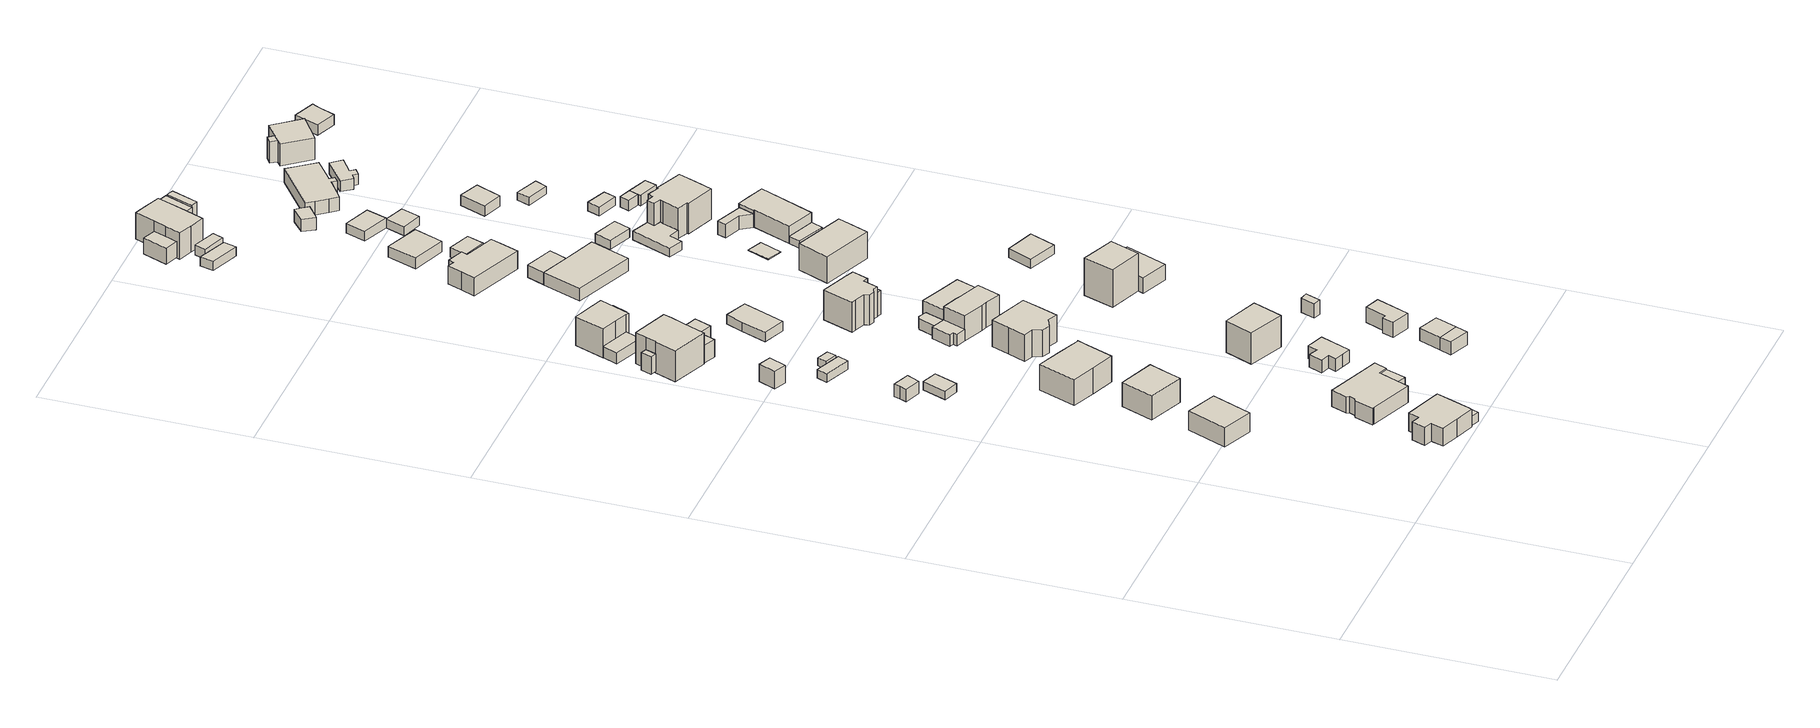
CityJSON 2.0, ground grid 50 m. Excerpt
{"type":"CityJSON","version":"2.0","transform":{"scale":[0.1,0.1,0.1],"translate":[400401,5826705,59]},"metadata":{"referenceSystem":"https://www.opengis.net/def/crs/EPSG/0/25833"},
"CityObjects":{
"building1":{"type":"Building","attributes":{"Gemeindeschluessel":"11000011","BezugspunktDach":"2200","function":"31001_1010","measuredHeight":5.74,"storeysAboveGround":1},"address":[{"country":"Germany","locality":"Berlin","thoroughfareNumber":"110","thoroughfareName":"Straße 6"}],"geometry":[{"type":"Solid","lod":"1","boundaries":[[[[0,1,2,3]],[[4,5,6,7]],[[4,7,3,2]],[[5,4,2,1]],[[6,5,1,0]],[[7,6,0,3]]]]}]},
"building2":{"type":"Building","attributes":{"Gemeindeschluessel":"11000011","BezugspunktDach":"2200","function":"31001_1010","measuredHeight":6.1,"storeysAboveGround":1},"address":[{"country":"Germany","locality":"Berlin","thoroughfareNumber":"115","thoroughfareName":"Straße 6"}],"geometry":[{"type":"Solid","lod":"1","boundaries":[[[[8,9,10,11,12,13,14,15,16,17,18,19]],[[20,21,22,23,24,25,26,27,28,29,30,31]],[[20,31,19,18]],[[21,20,18,17]],[[22,21,17,16]],[[23,22,16,15]],[[24,23,15,14]],[[25,24,14,13]],[[26,25,13,12]],[[27,26,12,11]],[[28,27,11,10]],[[29,28,10,9]],[[30,29,9,8]],[[31,30,8,19]]]]}]},
"building3":{"type":"Building","attributes":{"Gemeindeschluessel":"11000011","BezugspunktDach":"2200","function":"51009_1610","measuredHeight":2.88,"storeysAboveGround":0},"address":[{"country":"Germany","locality":"Berlin"}],"geometry":[{"type":"Solid","lod":"1","boundaries":[[[[32,33,34,35,36]],[[25,37,38,39,26]],[[25,26,36,35]],[[37,25,35,34]],[[38,37,34,33]],[[39,38,33,32]],[[26,39,32,36]]]]}]},
"building4":{"type":"Building","attributes":{"Gemeindeschluessel":"11000011","BezugspunktDach":"2200","function":"31001_1010","measuredHeight":8.58,"storeysAboveGround":2},"address":[{"country":"Germany","locality":"Berlin","thoroughfareNumber":"108","thoroughfareName":"Straße 6"}],"geometry":[{"type":"Solid","lod":"1","boundaries":[[[[40,41,42,43,44]],[[45,46,47,48,49]],[[45,49,44,43]],[[46,45,43,42]],[[47,46,42,41]],[[48,47,41,40]],[[49,48,40,44]]]]}]},
"building5":{"type":"Building","attributes":{"Gemeindeschluessel":"11000011","BezugspunktDach":"2200","function":"31001_2463","measuredHeight":5.12,"storeysAboveGround":1},"address":[{"country":"Germany","locality":"Berlin","thoroughfareNumber":"107 (1)","thoroughfareName":"Straße 5"}],"geometry":[{"type":"Solid","lod":"1","boundaries":[[[[50,51,52,53,54,55]],[[56,57,58,59,60,61]],[[56,61,55,54]],[[57,56,54,53]],[[58,57,53,52]],[[59,58,52,51]],[[60,59,51,50]],[[61,60,50,55]]]]}]},
"building6":{"type":"Building","attributes":{"Gemeindeschluessel":"11000011","BezugspunktDach":"2200","function":"31001_1010","measuredHeight":5.88,"storeysAboveGround":1},"address":[{"country":"Germany","locality":"Berlin","thoroughfareNumber":"113","thoroughfareName":"Straße 6"}],"geometry":[{"type":"Solid","lod":"1","boundaries":[[[[62,63,64,65,66,67,68,69,70,71,72,73,74,75]],[[76,77,78,79,80,81,82,83,84,85,86,87,88,89]],[[76,89,75,74]],[[77,76,74,73]],[[78,77,73,72]],[[79,78,72,71]],[[80,79,71,70]],[[81,80,70,69]],[[82,81,69,68]],[[83,82,68,67]],[[84,83,67,66]],[[85,84,66,65]],[[86,85,65,64]],[[87,86,64,63]],[[88,87,63,62]],[[89,88,62,75]]]]}]},
"building7":{"type":"Building","attributes":{"Gemeindeschluessel":"11000011","BezugspunktDach":"2200","function":"31001_1313","measuredHeight":2.22,"storeysAboveGround":1},"address":[{"country":"Germany","locality":"Berlin","thoroughfareNumber":"104 (1)","thoroughfareName":"Straße 6"}],"geometry":[{"type":"Solid","lod":"1","boundaries":[[[[90,91,92,93]],[[94,95,96,97]],[[94,97,93,92]],[[95,94,92,91]],[[96,95,91,90]],[[97,96,90,93]]]]}]},
"building8":{"type":"Building","attributes":{"Gemeindeschluessel":"11000011","BezugspunktDach":"2200","function":"31001_2143","measuredHeight":4.83,"storeysAboveGround":1},"address":[{"country":"Germany","locality":"Berlin","thoroughfareNumber":"103 (1)","thoroughfareName":"Straße 5"}],"geometry":[{"type":"Solid","lod":"1","boundaries":[[[[98,99,100,101]],[[102,103,104,105]],[[102,105,101,100]],[[103,102,100,99]],[[104,103,99,98]],[[105,104,98,101]]]]}]},
"building9":{"type":"Building","attributes":{"Gemeindeschluessel":"11000011","BezugspunktDach":"2200","function":"51009_1610","measuredHeight":4.53,"storeysAboveGround":0},"address":[{"country":"Germany","locality":"Berlin"}],"geometry":[{"type":"Solid","lod":"1","boundaries":[[[[106,107,108,109]],[[85,84,110,86]],[[85,86,109,108]],[[84,85,108,107]],[[110,84,107,106]],[[86,110,106,109]]]]}]},
"building10":{"type":"Building","attributes":{"Gemeindeschluessel":"11000011","BezugspunktDach":"2200","function":"31001_1010","measuredHeight":8,"storeysAboveGround":1},"address":[{"country":"Germany","locality":"Berlin","thoroughfareNumber":"106","thoroughfareName":"Straße 6"}],"geometry":[{"type":"Solid","lod":"1","boundaries":[[[[111,112,113,114,115,116,117]],[[118,119,120,121,122,123,124]],[[118,124,117,116]],[[119,118,116,115]],[[120,119,115,114]],[[121,120,114,113]],[[122,121,113,112]],[[123,122,112,111]],[[124,123,111,117]]]]}]},
"building11":{"type":"Building","attributes":{"Gemeindeschluessel":"11000011","BezugspunktDach":"2200","function":"51009_1611","measuredHeight":2.3,"storeysAboveGround":0},"address":[{"country":"Germany","locality":"Berlin"}],"geometry":[{"type":"Solid","lod":"1","boundaries":[[[[125,126,127,128]],[[129,130,131,132]],[[129,132,128,127]],[[130,129,127,126]],[[131,130,126,125]],[[132,131,125,128]]]]}]},
"building12":{"type":"Building","attributes":{"Gemeindeschluessel":"11000011","function":"31001_1010"},"address":[{"country":"Germany","locality":"Berlin","thoroughfareNumber":"101","thoroughfareName":"Straße 5"}],"children":["building12-1","building12-2"]},
"building12-1":{"type":"BuildingPart","attributes":{"BezugspunktDach":"2200","measuredHeight":8.63,"storeysAboveGround":2},"parents":["building12"],"geometry":[{"type":"MultiSurface","lod":"1","boundaries":[[[133,134,135,136,137,138,139,140,141,142]],[[143,144,145,146,147,148,149,150,151,152]],[[143,152,142,141]],[[153,154,141,140]],[[144,143,155,156]],[[157,153,156,158,145,144,140,139]],[[146,145,139,138]],[[147,146,138,137]],[[148,147,137,136]],[[149,148,136,135]],[[150,149,135,134]],[[151,150,134,133]],[[152,151,133,142]],[[156,155,154,153]],[[158,156,153,157]]]}]},
"building12-2":{"type":"BuildingPart","attributes":{"BezugspunktDach":"2200","measuredHeight":4.45,"storeysAboveGround":2},"parents":["building12"],"geometry":[{"type":"MultiSurface","lod":"1","boundaries":[[[154,157,159,160]],[[161,158,155,162]],[[161,162,160,159]],[[158,161,159,157]],[[162,155,154,160]],[[163,155,156,153,154]],[[158,157,153,156]]]}]},
"building13":{"type":"Building","attributes":{"Gemeindeschluessel":"11000011","BezugspunktDach":"2200","function":"31001_2143","measuredHeight":2.05,"storeysAboveGround":1},"address":[{"country":"Germany","locality":"Berlin","thoroughfareNumber":"103 (2)","thoroughfareName":"Straße 5"}],"geometry":[{"type":"Solid","lod":"1","boundaries":[[[[164,165,166,167]],[[168,169,170,171]],[[168,171,167,166]],[[169,168,166,165]],[[170,169,165,164]],[[171,170,164,167]]]]}]},
"building14":{"type":"Building","attributes":{"Gemeindeschluessel":"11000011","BezugspunktDach":"2200","function":"31001_2463","measuredHeight":3.22,"storeysAboveGround":1},"address":[{"country":"Germany","locality":"Berlin","thoroughfareNumber":"99 (1)","thoroughfareName":"Straße 5"}],"geometry":[{"type":"Solid","lod":"1","boundaries":[[[[172,173,174,175]],[[176,177,178,179]],[[176,179,175,174]],[[177,176,174,173]],[[178,177,173,172]],[[179,178,172,175]]]]}]},
"building15":{"type":"Building","attributes":{"Gemeindeschluessel":"11000011","function":"51009_1611"},"address":[{"country":"Germany","locality":"Berlin"}],"children":["building15-1","building15-2"]},
"building15-1":{"type":"BuildingPart","attributes":{"BezugspunktDach":"2200","measuredHeight":3,"storeysAboveGround":0},"parents":["building15"],"geometry":[{"type":"Solid","lod":"1","boundaries":[[[[180,181,182,183]],[[120,184,185,121]],[[120,121,183,182]],[[184,186,187,120,182,181]],[[185,184,181,180]],[[121,185,180,183]],[[120,187,186,184]]]]}]},
"building15-2":{"type":"BuildingPart","attributes":{"BezugspunktDach":"2200","measuredHeight":2.31,"storeysAboveGround":0},"parents":["building15"],"geometry":[{"type":"Solid","lod":"1","boundaries":[[[[187,186,188,189]],[[190,184,120,191]],[[190,191,189,188]],[[184,190,188,186]],[[191,120,187,189]],[[120,184,186,187]]]]}]},
"building16":{"type":"Building","attributes":{"Gemeindeschluessel":"11000011","BezugspunktDach":"2200","function":"31001_2143","measuredHeight":4.5,"storeysAboveGround":1},"address":[{"country":"Germany","locality":"Berlin","thoroughfareNumber":"101 (1)","thoroughfareName":"Straße 5"}],"geometry":[{"type":"Solid","lod":"1","boundaries":[[[[192,193,194,195,196]],[[197,198,199,200,201]],[[197,201,196,195]],[[198,197,195,194]],[[199,198,194,193]],[[200,199,193,192]],[[201,200,192,196]]]]}]},
"building17":{"type":"Building","attributes":{"Gemeindeschluessel":"11000011","BezugspunktDach":"2200","function":"31001_1010","measuredHeight":4.56,"storeysAboveGround":1},"address":[{"country":"Germany","locality":"Berlin","thoroughfareNumber":"111","thoroughfareName":"Straße 6"}],"geometry":[{"type":"Solid","lod":"1","boundaries":[[[[202,203,204,205,206,207,208,209,210,211]],[[212,213,214,215,216,217,218,219,220,221]],[[212,221,211,210]],[[213,212,210,209]],[[214,213,209,208]],[[215,214,208,207]],[[216,215,207,206]],[[217,216,206,205]],[[218,217,205,204]],[[219,218,204,203]],[[220,219,203,202]],[[221,220,202,211]]]]}]},
"building18":{"type":"Building","attributes":{"Gemeindeschluessel":"11000011","BezugspunktDach":"2200","function":"51009_1610","measuredHeight":4.2,"storeysAboveGround":0},"address":[{"country":"Germany","locality":"Berlin"}],"geometry":[{"type":"Solid","lod":"1","boundaries":[[[[222,223,194,193]],[[224,225,226,227]],[[224,227,193,194]],[[225,224,194,223]],[[226,225,223,222]],[[227,226,222,193]]]]}]},
"building19":{"type":"Building","attributes":{"Gemeindeschluessel":"11000011","function":"31001_1010"},"address":[{"country":"Germany","locality":"Berlin","thoroughfareNumber":"99","thoroughfareName":"Straße 5"}],"children":["building19-1","building19-2"]},
"building19-1":{"type":"BuildingPart","attributes":{"BezugspunktDach":"2200","measuredHeight":9.76,"storeysAboveGround":2},"parents":["building19"],"geometry":[{"type":"MultiSurface","lod":"1","boundaries":[[[228,229,230,231,232,233,234,235]],[[236,237,238,239,240,241,242,243]],[[236,243,235,234]],[[237,236,234,233]],[[238,237,233,232]],[[239,244,245,232,231]],[[240,239,231,230]],[[241,240,230,229]],[[242,241,229,228]],[[243,242,228,235]],[[238,246,245,244,239]]]}]},
"building19-2":{"type":"BuildingPart","attributes":{"BezugspunktDach":"2200","measuredHeight":4.14,"storeysAboveGround":2},"parents":["building19"],"geometry":[{"type":"Solid","lod":"1","boundaries":[[[[247,248,245,244]],[[238,249,250,239]],[[239,244,239,238]],[[249,238,245,248]],[[250,249,248,247]],[[239,250,247,244]],[[238,239,244,245]]]]}]},
"building20":{"type":"Building","attributes":{"Gemeindeschluessel":"11000011","BezugspunktDach":"2200","function":"31001_1010","measuredHeight":8.82,"storeysAboveGround":1},"address":[{"country":"Germany","locality":"Berlin","thoroughfareNumber":"109A","thoroughfareName":"Straße 6"}],"geometry":[{"type":"Solid","lod":"1","boundaries":[[[[251,252,253,254]],[[255,256,257,258]],[[255,258,254,253]],[[256,255,253,252]],[[257,256,252,251]],[[258,257,251,254]]]]}]},
"building21":{"type":"Building","attributes":{"Gemeindeschluessel":"11000011","BezugspunktDach":"2200","function":"31001_1010","measuredHeight":8.11,"storeysAboveGround":1},"address":[{"country":"Germany","locality":"Berlin","thoroughfareNumber":"104","thoroughfareName":"Straße 6"}],"geometry":[{"type":"Solid","lod":"1","boundaries":[[[[259,260,261,262,263,264,265,266,267,268]],[[269,270,271,272,273,274,275,276,277,278]],[[269,278,268,267]],[[270,269,267,266]],[[271,270,266,265]],[[272,271,265,264]],[[273,272,264,263]],[[274,273,263,262]],[[275,274,262,261]],[[276,275,261,260]],[[277,276,260,259]],[[278,277,259,268]]]]}]},
"building22":{"type":"Building","attributes":{"Gemeindeschluessel":"11000011","BezugspunktDach":"2200","function":"51009_1610","measuredHeight":2.97,"storeysAboveGround":0},"address":[{"country":"Germany","locality":"Berlin"}],"geometry":[{"type":"Solid","lod":"1","boundaries":[[[[279,280,281,282,283,284,285]],[[286,287,288,289,290,291,292]],[[286,292,285,284]],[[287,286,284,283]],[[288,287,283,282]],[[289,288,282,281]],[[290,289,281,280]],[[291,290,280,279]],[[292,291,279,285]]]]}]},
"building23":{"type":"Building","attributes":{"Gemeindeschluessel":"11000011","BezugspunktDach":"2200","function":"31001_2143","measuredHeight":3.23,"storeysAboveGround":1},"address":[{"country":"Germany","locality":"Berlin","thoroughfareNumber":"113 (1)","thoroughfareName":"Straße 6"}],"geometry":[{"type":"Solid","lod":"1","boundaries":[[[[293,294,295,296]],[[297,298,299,300]],[[297,300,296,295]],[[298,297,295,294]],[[299,298,294,293]],[[300,299,293,296]]]]}]},
"building24":{"type":"Building","attributes":{"Gemeindeschluessel":"11000011","BezugspunktDach":"2200","function":"51009_1610","measuredHeight":3.21,"storeysAboveGround":0},"address":[{"country":"Germany","locality":"Berlin"}],"geometry":[{"type":"Solid","lod":"1","boundaries":[[[[294,301,302,295]],[[303,304,298,297]],[[303,297,295,302]],[[304,303,302,301]],[[298,304,301,294]],[[297,298,294,295]]]]}]},
"building25":{"type":"Building","attributes":{"Gemeindeschluessel":"11000011","BezugspunktDach":"2200","function":"31001_2463","measuredHeight":2.36,"storeysAboveGround":1},"address":[{"country":"Germany","locality":"Berlin","thoroughfareNumber":"101 (2)","thoroughfareName":"Straße 5"}],"geometry":[{"type":"Solid","lod":"1","boundaries":[[[[305,306,307,308,309]],[[310,311,312,313,314]],[[310,314,309,308]],[[311,310,308,307]],[[312,311,307,306]],[[313,312,306,305]],[[314,313,305,309]]]]}]},
"building26":{"type":"Building","attributes":{"Gemeindeschluessel":"11000011","BezugspunktDach":"2200","function":"31001_1010","measuredHeight":7.9,"storeysAboveGround":1},"address":[{"country":"Germany","locality":"Berlin","thoroughfareNumber":"102A","thoroughfareName":"Straße 6"}],"geometry":[{"type":"Solid","lod":"1","boundaries":[[[[315,316,317,318,319,320,321,322]],[[288,323,324,325,326,327,328,289]],[[288,289,322,321]],[[323,288,321,320]],[[324,323,320,319]],[[325,324,319,318]],[[326,325,318,317]],[[327,326,317,316]],[[328,327,316,315]],[[289,328,315,322]]]]}]},
"building27":{"type":"Building","attributes":{"Gemeindeschluessel":"11000011","BezugspunktDach":"2200","function":"31001_1312","measuredHeight":3.83,"storeysAboveGround":1},"address":[{"country":"Germany","locality":"Berlin","thoroughfareNumber":"111 (1)","thoroughfareName":"Straße 6"}],"geometry":[{"type":"Solid","lod":"1","boundaries":[[[[329,330,331,332,333,334]],[[335,336,337,338,339,340]],[[335,340,334,333]],[[336,335,333,332]],[[337,336,332,331]],[[338,337,331,330]],[[339,338,330,329]],[[340,339,329,334]]]]}]},
"building28":{"type":"Building","attributes":{"Gemeindeschluessel":"11000011","function":"31001_1010"},"address":[{"country":"Germany","locality":"Berlin","thoroughfareNumber":"102","thoroughfareName":"Straße 6"}],"children":["building28-1","building28-2"]},
"building28-1":{"type":"BuildingPart","attributes":{"BezugspunktDach":"2200","measuredHeight":7.95,"storeysAboveGround":1},"parents":["building28"],"geometry":[{"type":"MultiSurface","lod":"1","boundaries":[[[341,342,343,344,345]],[[346,347,348,349,350]],[[346,351,352,353,350,345,344]],[[347,346,344,343]],[[348,347,343,342]],[[349,348,342,341]],[[350,349,341,345]],[[350,353,352,351]]]}]},
"building28-2":{"type":"BuildingPart","attributes":{"BezugspunktDach":"2200","measuredHeight":2.77,"storeysAboveGround":1},"parents":["building28"],"geometry":[{"type":"Solid","lod":"1","boundaries":[[[[353,352,354,355,356]],[[357,358,351,350,359]],[[357,359,356,355]],[[358,357,355,354]],[[351,358,354,352]],[[359,350,353,356]],[[351,352,353,350]]]]}]},
"building29":{"type":"Building","attributes":{"Gemeindeschluessel":"11000011","BezugspunktDach":"2200","function":"31001_1010","measuredHeight":8.98,"storeysAboveGround":1},"address":[{"country":"Germany","locality":"Berlin","thoroughfareNumber":"100","thoroughfareName":"Straße 6"}],"geometry":[{"type":"Solid","lod":"1","boundaries":[[[[360,361,362,363,364,365,366,367,368,369,370,371,372,373]],[[374,375,376,377,378,379,380,381,382,383,384,385,386,387]],[[374,387,373,372]],[[375,374,372,371]],[[376,375,371,370]],[[377,376,370,369]],[[378,377,369,368]],[[379,378,368,367]],[[380,379,367,366]],[[381,380,366,365]],[[382,381,365,364]],[[383,382,364,363]],[[384,383,363,362]],[[385,384,362,361]],[[386,385,361,360]],[[387,386,360,373]]]]}]},
"building30":{"type":"Building","attributes":{"Gemeindeschluessel":"11000011","BezugspunktDach":"2200","function":"51009_1610","measuredHeight":6.09,"storeysAboveGround":0},"address":[{"country":"Germany","locality":"Berlin"}],"geometry":[{"type":"Solid","lod":"1","boundaries":[[[[388,389,390,391]],[[392,393,394,395]],[[392,395,391,390]],[[393,392,390,389]],[[394,393,389,388]],[[395,394,388,391]]]]}]},
"building31":{"type":"Building","attributes":{"Gemeindeschluessel":"11000011","BezugspunktDach":"2200","function":"51009_1610","measuredHeight":3.7,"storeysAboveGround":0},"address":[{"country":"Germany","locality":"Berlin"}],"geometry":[{"type":"Solid","lod":"1","boundaries":[[[[396,397,398,399]],[[400,401,402,403]],[[400,403,399,398]],[[401,400,398,397]],[[402,401,397,396]],[[403,402,396,399]]]]}]},
"building32":{"type":"Building","attributes":{"Gemeindeschluessel":"11000011","BezugspunktDach":"2200","function":"31001_1010","measuredHeight":5.63,"storeysAboveGround":1},"address":[{"country":"Germany","locality":"Berlin","thoroughfareNumber":"95","thoroughfareName":"Straße 5"}],"geometry":[{"type":"Solid","lod":"1","boundaries":[[[[404,405,406,407,408,409,410,411,412,413]],[[414,415,416,417,418,419,420,421,422,423]],[[414,423,413,412]],[[415,414,412,411]],[[416,415,411,410]],[[417,416,410,409]],[[418,417,409,408]],[[419,418,408,407]],[[420,419,407,406]],[[421,420,406,405]],[[422,421,405,404]],[[423,422,404,413]]]]}]},
"building33":{"type":"Building","attributes":{"Gemeindeschluessel":"11000011","BezugspunktDach":"2200","function":"31001_1010","measuredHeight":3.3,"storeysAboveGround":1},"address":[{"country":"Germany","locality":"Berlin","thoroughfareNumber":"97","thoroughfareName":"Straße 5"}],"geometry":[{"type":"Solid","lod":"1","boundaries":[[[[424,425,426,427,428]],[[429,430,431,432,433]],[[429,433,428,427]],[[430,429,427,426]],[[431,430,426,425]],[[432,431,425,424]],[[433,432,424,428]]]]}]},
"building34":{"type":"Building","attributes":{"Gemeindeschluessel":"11000011","BezugspunktDach":"2200","function":"31001_2463","measuredHeight":3.16,"storeysAboveGround":1},"address":[{"country":"Germany","locality":"Berlin","thoroughfareNumber":"97 (1)","thoroughfareName":"Straße 5"}],"geometry":[{"type":"Solid","lod":"1","boundaries":[[[[426,434,435,427]],[[436,437,438,439]],[[436,439,427,435]],[[437,436,435,434]],[[438,437,434,426]],[[439,438,426,427]]]]}]},
"building35":{"type":"Building","attributes":{"Gemeindeschluessel":"11000011","function":"31001_1010"},"address":[{"country":"Germany","locality":"Berlin","thoroughfareNumber":"105","thoroughfareName":"Straße 6"}],"children":["building35-1","building35-2"]},
"building35-1":{"type":"BuildingPart","attributes":{"BezugspunktDach":"2200","measuredHeight":10.17,"storeysAboveGround":1},"parents":["building35"],"geometry":[{"type":"MultiSurface","lod":"1","boundaries":[[[440,441,442,443,444]],[[445,446,447,448,449]],[[445,449,444,443]],[[446,445,443,442]],[[447,446,442,441]],[[448,450,451,441,440]],[[449,448,440,444]],[[447,451,450,448]]]}]},
"building35-2":{"type":"BuildingPart","attributes":{"BezugspunktDach":"2200","measuredHeight":4.02,"storeysAboveGround":1},"parents":["building35"],"geometry":[{"type":"Solid","lod":"1","boundaries":[[[[452,453,454,451,450,455]],[[456,457,458,459,460,461]],[[456,461,455,450]],[[457,456,450,448,447,451]],[[458,457,451,454]],[[459,458,454,453]],[[460,459,453,452]],[[461,460,452,455]],[[451,447,448,450]]]]}]},
"building36":{"type":"Building","attributes":{"Gemeindeschluessel":"11000011","BezugspunktDach":"2200","function":"31001_2143","measuredHeight":2.26,"storeysAboveGround":1},"address":[{"country":"Germany","locality":"Berlin","thoroughfareNumber":"85 (3)","thoroughfareName":"Birkholzer Weg"}],"geometry":[{"type":"Solid","lod":"1","boundaries":[[[[462,463,464,465]],[[466,467,468,469]],[[466,469,465,464]],[[467,466,464,463]],[[468,467,463,462]],[[469,468,462,465]]]]}]},
"building37":{"type":"Building","attributes":{"Gemeindeschluessel":"11000011","BezugspunktDach":"2200","function":"51009_1610","measuredHeight":4.93,"storeysAboveGround":0},"address":[{"country":"Germany","locality":"Berlin"}],"geometry":[{"type":"Solid","lod":"1","boundaries":[[[[470,471,472,473]],[[474,475,476,477]],[[474,477,473,472]],[[475,474,472,471]],[[476,475,471,470]],[[477,476,470,473]]]]}]},
"building38":{"type":"Building","attributes":{"Gemeindeschluessel":"11000011","BezugspunktDach":"2200","function":"31001_2463","measuredHeight":2.58,"storeysAboveGround":1},"address":[{"country":"Germany","locality":"Berlin","thoroughfareNumber":"91 (2)","thoroughfareName":"Birkholzer Weg"}],"geometry":[{"type":"Solid","lod":"1","boundaries":[[[[478,479,480,481]],[[482,483,484,485]],[[482,485,481,480]],[[483,482,480,479]],[[484,483,479,478]],[[485,484,478,481]]]]}]},
"building39":{"type":"Building","attributes":{"Gemeindeschluessel":"11000011","BezugspunktDach":"2200","function":"31001_1010","measuredHeight":2.79,"storeysAboveGround":1},"address":[{"country":"Germany","locality":"Berlin","thoroughfareNumber":"93","thoroughfareName":"Straße 5"}],"geometry":[{"type":"Solid","lod":"1","boundaries":[[[[486,487,488,489]],[[490,491,492,493]],[[490,493,489,488]],[[491,490,488,487]],[[492,491,487,486]],[[493,492,486,489]]]]}]},
"building40":{"type":"Building","attributes":{"Gemeindeschluessel":"11000011","BezugspunktDach":"2200","function":"31001_2463","measuredHeight":2.48,"storeysAboveGround":1},"address":[{"country":"Germany","locality":"Berlin","thoroughfareNumber":"95 (1)","thoroughfareName":"Straße 5"}],"geometry":[{"type":"Solid","lod":"1","boundaries":[[[[494,495,496,497]],[[498,499,500,501]],[[498,501,497,496]],[[499,498,496,495]],[[500,499,495,494]],[[501,500,494,497]]]]}]},
"building41":{"type":"Building","attributes":{"Gemeindeschluessel":"11000011","BezugspunktDach":"2200","function":"31001_1010","measuredHeight":7.75,"storeysAboveGround":1},"address":[{"country":"Germany","locality":"Berlin","thoroughfareNumber":"98","thoroughfareName":"Straße 6"}],"geometry":[{"type":"Solid","lod":"1","boundaries":[[[[502,503,504,505,506]],[[507,508,509,510,511]],[[507,511,506,505]],[[508,507,505,504]],[[509,508,504,503]],[[510,509,503,502]],[[511,510,502,506]]]]}]},
"building42":{"type":"Building","attributes":{"Gemeindeschluessel":"11000011","function":"31001_1010"},"address":[{"country":"Germany","locality":"Berlin","thoroughfareNumber":"91","thoroughfareName":"Birkholzer Weg"}],"children":["building42-1","building42-2"]},
"building42-1":{"type":"BuildingPart","attributes":{"BezugspunktDach":"2200","measuredHeight":7.46,"storeysAboveGround":1},"parents":["building42"],"geometry":[{"type":"MultiSurface","lod":"1","boundaries":[[[512,513,514,515,516,517,518,519,520]],[[521,522,523,524,525,526,527,528,529]],[[521,529,520,519]],[[522,521,519,518]],[[523,522,518,517]],[[524,523,517,516]],[[525,524,516,515]],[[530,531,532,533,515,514]],[[527,526,514,513]],[[528,527,513,512]],[[529,528,512,520]],[[526,525,533,532,531,530]]]}]},
"building42-2":{"type":"BuildingPart","attributes":{"BezugspunktDach":"2200","measuredHeight":6.12,"storeysAboveGround":1},"parents":["building42"],"geometry":[{"type":"Solid","lod":"1","boundaries":[[[[534,535,536,537,532,531]],[[525,538,539,540,541,526]],[[538,525,532,537]],[[539,538,537,536]],[[540,539,536,535]],[[541,540,535,534]],[[526,541,534,531]],[[525,526,531,532]]]]}]},
"building43":{"type":"Building","attributes":{"Gemeindeschluessel":"11000011","BezugspunktDach":"2200","function":"31001_2143","measuredHeight":0.2,"storeysAboveGround":1},"address":[{"country":"Germany","locality":"Berlin","thoroughfareNumber":"96 (1)","thoroughfareName":"Straße 6"}],"geometry":[{"type":"Solid","lod":"1","boundaries":[[[[542,543,544,545]],[[546,547,548,549]],[[546,549,545,544]],[[547,546,544,543]],[[548,547,543,542]],[[549,548,542,545]]]]}]},
"building44":{"type":"Building","attributes":{"Gemeindeschluessel":"11000011","BezugspunktDach":"2200","function":"31001_2463","measuredHeight":2.33,"storeysAboveGround":1},"address":[{"country":"Germany","locality":"Berlin","thoroughfareNumber":"103 (1)","thoroughfareName":"Straße 6"}],"geometry":[{"type":"Solid","lod":"1","boundaries":[[[[550,551,552,553]],[[554,555,556,557]],[[554,557,553,552]],[[555,554,552,551]],[[556,555,551,550]],[[557,556,550,553]]]]}]},
"building45":{"type":"Building","attributes":{"Gemeindeschluessel":"11000011","BezugspunktDach":"2200","function":"31001_2143","measuredHeight":2.21,"storeysAboveGround":1},"address":[{"country":"Germany","locality":"Berlin","thoroughfareNumber":"94 (1)","thoroughfareName":"Straße 6"}],"geometry":[{"type":"Solid","lod":"1","boundaries":[[[[558,559,560,561,562,563,564,565]],[[566,567,568,569,570,571,572,573]],[[566,573,565,564]],[[567,566,564,563]],[[568,567,563,562]],[[569,568,562,561]],[[570,569,561,560]],[[571,570,560,559]],[[572,571,559,558]],[[573,572,558,565]]]]}]},
"building46":{"type":"Building","attributes":{"Gemeindeschluessel":"11000011","BezugspunktDach":"2200","function":"31001_2463","measuredHeight":2.4,"storeysAboveGround":1},"address":[{"country":"Germany","locality":"Berlin","thoroughfareNumber":"94 (2)","thoroughfareName":"Straße 6"}],"geometry":[{"type":"Solid","lod":"1","boundaries":[[[[574,575,576,577]],[[578,579,580,581]],[[578,581,577,576]],[[579,578,576,575]],[[580,579,575,574]],[[581,580,574,577]]]]}]},
"building47":{"type":"Building","attributes":{"Gemeindeschluessel":"11000011","BezugspunktDach":"2200","function":"51009_1610","measuredHeight":6.67,"storeysAboveGround":0},"address":[{"country":"Germany","locality":"Berlin"}],"geometry":[{"type":"Solid","lod":"1","boundaries":[[[[582,583,584,585]],[[539,586,587,540]],[[539,540,585,584]],[[586,539,584,583]],[[587,586,583,582]],[[540,587,582,585]]]]}]},
"building48":{"type":"Building","attributes":{"Gemeindeschluessel":"11000011","BezugspunktDach":"2200","function":"31001_2463","measuredHeight":2.54,"storeysAboveGround":1},"address":[{"country":"Germany","locality":"Berlin","thoroughfareNumber":"92 (2)","thoroughfareName":"Birkholzer Weg"}],"geometry":[{"type":"Solid","lod":"1","boundaries":[[[[588,589,590,591]],[[592,593,594,595]],[[592,595,591,590]],[[593,592,590,589]],[[594,593,589,588]],[[595,594,588,591]]]]}]},
"building49":{"type":"Building","attributes":{"Gemeindeschluessel":"11000011","BezugspunktDach":"2200","function":"31001_2143","measuredHeight":3.75,"storeysAboveGround":1},"address":[{"country":"Germany","locality":"Berlin","thoroughfareNumber":"92 (3)","thoroughfareName":"Birkholzer Weg"}],"geometry":[{"type":"Solid","lod":"1","boundaries":[[[[596,597,598,599,600]],[[601,602,603,604,605]],[[601,605,600,599]],[[602,601,599,598]],[[603,602,598,597]],[[604,603,597,596]],[[605,604,596,600]]]]}]},
"building50":{"type":"Building","attributes":{"Gemeindeschluessel":"11000011","BezugspunktDach":"2200","function":"51009_1610","measuredHeight":1.87,"storeysAboveGround":0},"address":[{"country":"Germany","locality":"Berlin"}],"geometry":[{"type":"Solid","lod":"1","boundaries":[[[[606,607,608,609]],[[610,611,612,613]],[[610,613,609,608]],[[611,610,608,607]],[[612,611,607,606]],[[613,612,606,609]]]]}]},
"building51":{"type":"Building","attributes":{"Gemeindeschluessel":"11000011","BezugspunktDach":"2200","function":"31001_2463","measuredHeight":2.33,"storeysAboveGround":1},"address":[{"country":"Germany","locality":"Berlin","thoroughfareNumber":"93 (1)","thoroughfareName":"Straße 5"}],"geometry":[{"type":"Solid","lod":"1","boundaries":[[[[614,615,616,617]],[[594,618,619,620]],[[594,620,617,616]],[[618,594,616,615]],[[619,618,615,614]],[[620,619,614,617]]]]}]},
"building52":{"type":"Building","attributes":{"Gemeindeschluessel":"11000011","function":"31001_1010"},"address":[{"country":"Germany","locality":"Berlin","thoroughfareNumber":"96","thoroughfareName":"Straße 6"}],"children":["building52-1","building52-2"]},
"building52-1":{"type":"BuildingPart","attributes":{"BezugspunktDach":"2200","measuredHeight":5.34,"storeysAboveGround":1},"parents":["building52"],"geometry":[{"type":"Solid","lod":"1","boundaries":[[[[621,622,623,624,625,626,627,628]],[[629,630,631,632,633,634,611,610]],[[629,610,628,627]],[[630,629,627,626]],[[631,630,626,625],[631,635,636,630]],[[632,631,625,624]],[[633,632,624,623]],[[634,633,623,622]],[[611,634,622,621]],[[610,611,621,628]],[[635,631,630,636]]]]}]},
"building52-2":{"type":"BuildingPart","attributes":{"BezugspunktDach":"2200","measuredHeight":3.51,"storeysAboveGround":1},"parents":["building52"],"geometry":[{"type":"Solid","lod":"1","boundaries":[[[[637,636,635,638,639]],[[640,631,630,641,642]],[[640,642,639,638]],[[631,640,638,635]],[[641,630,636,637]],[[642,641,637,639]],[[630,631,635,636]]]]}]},
"building53":{"type":"Building","attributes":{"Gemeindeschluessel":"11000011","BezugspunktDach":"2200","function":"31001_1010","measuredHeight":9.29,"storeysAboveGround":2},"address":[{"country":"Germany","locality":"Berlin","thoroughfareNumber":"94","thoroughfareName":"Straße 6"}],"geometry":[{"type":"Solid","lod":"1","boundaries":[[[[643,644,645,646,647,648,649,650,651,652,653,654,655,656]],[[657,658,659,660,661,662,663,664,665,666,667,668,669,670]],[[657,670,656,655]],[[658,657,655,654]],[[659,658,654,653]],[[660,659,653,652]],[[661,660,652,651]],[[662,661,651,650]],[[663,662,650,649]],[[664,663,649,648]],[[665,664,648,647]],[[666,665,647,646]],[[667,666,646,645]],[[668,667,645,644]],[[669,668,644,643]],[[670,669,643,656]]]]}]},
"building54":{"type":"Building","attributes":{"Gemeindeschluessel":"11000011","BezugspunktDach":"2200","function":"31001_2143","measuredHeight":2.74,"storeysAboveGround":1},"address":[{"country":"Germany","locality":"Berlin","thoroughfareNumber":"93 (2)","thoroughfareName":"Straße 5"}],"geometry":[{"type":"Solid","lod":"1","boundaries":[[[[671,672,673,674]],[[675,676,677,678]],[[675,678,674,673]],[[676,675,673,672]],[[677,676,672,671]],[[678,677,671,674]]]]}]},
"building55":{"type":"Building","attributes":{"Gemeindeschluessel":"11000011","BezugspunktDach":"2200","function":"31001_2143","measuredHeight":2.21,"storeysAboveGround":1},"address":[{"country":"Germany","locality":"Berlin","thoroughfareNumber":"92 (1)","thoroughfareName":"Straße 6"}],"geometry":[{"type":"Solid","lod":"1","boundaries":[[[[679,680,681,682]],[[683,684,685,686]],[[683,686,682,681]],[[684,683,681,680]],[[685,684,680,679]],[[686,685,679,682]]]]}]},
"building56":{"type":"Building","attributes":{"Gemeindeschluessel":"11000011","BezugspunktDach":"2200","function":"31001_1010","measuredHeight":4.58,"storeysAboveGround":2},"address":[{"country":"Germany","locality":"Berlin","thoroughfareNumber":"92","thoroughfareName":"Birkholzer Weg"}],"geometry":[{"type":"Solid","lod":"1","boundaries":[[[[687,688,689,690,691,692,693,694,695,696,697,698]],[[699,700,701,702,703,704,705,706,707,708,709,710]],[[699,710,698,697]],[[700,699,697,696]],[[701,700,696,695]],[[702,701,695,694]],[[703,702,694,693]],[[704,703,693,692]],[[705,704,692,691]],[[706,705,691,690]],[[707,706,690,689]],[[708,707,689,688]],[[709,708,688,687]],[[710,709,687,698]]]]}]},
"building57":{"type":"Building","attributes":{"Gemeindeschluessel":"11000011","BezugspunktDach":"2200","function":"31001_2143","measuredHeight":2.72,"storeysAboveGround":1},"address":[{"country":"Germany","locality":"Berlin","thoroughfareNumber":"92 (2)","thoroughfareName":"Straße 6"}],"geometry":[{"type":"Solid","lod":"1","boundaries":[[[[711,712,713,714]],[[715,716,717,718]],[[715,718,714,713]],[[716,715,713,712]],[[717,716,712,711]],[[718,717,711,714]]]]}]},
"building58":{"type":"Building","attributes":{"Gemeindeschluessel":"11000011","BezugspunktDach":"2200","function":"31001_2463","measuredHeight":1.98,"storeysAboveGround":1},"address":[{"country":"Germany","locality":"Berlin","thoroughfareNumber":"90 (1)","thoroughfareName":"Straße 6"}],"geometry":[{"type":"Solid","lod":"1","boundaries":[[[[719,720,721,722]],[[723,724,725,726]],[[723,726,722,721]],[[724,723,721,720]],[[725,724,720,719]],[[726,725,719,722]]]]}]},
"building59":{"type":"Building","attributes":{"Gemeindeschluessel":"11000011","BezugspunktDach":"2200","function":"51009_1610","measuredHeight":2.69,"storeysAboveGround":0},"address":[{"country":"Germany","locality":"Berlin"}],"geometry":[{"type":"Solid","lod":"1","boundaries":[[[[727,728,712,711,729]],[[717,716,730,731,732]],[[717,732,729,711]],[[716,717,711,712]],[[730,716,712,728]],[[731,730,728,727]],[[732,731,727,729]]]]}]},
"building60":{"type":"Building","attributes":{"Gemeindeschluessel":"11000011","BezugspunktDach":"2200","function":"31001_2143","measuredHeight":2.78,"storeysAboveGround":1},"address":[{"country":"Germany","locality":"Berlin","thoroughfareNumber":"92 (1)","thoroughfareName":"Birkholzer Weg"}],"geometry":[{"type":"Solid","lod":"1","boundaries":[[[[733,734,735,736,737,738,739,740]],[[741,742,743,744,745,746,747,748]],[[741,748,740,739]],[[742,741,739,738]],[[743,742,738,737]],[[744,743,737,736]],[[745,744,736,735]],[[746,745,735,734]],[[747,746,734,733]],[[748,747,733,740]]]]}]},
"building61":{"type":"Building","attributes":{"Gemeindeschluessel":"11000011","BezugspunktDach":"2200","function":"51009_1610","measuredHeight":5.51,"storeysAboveGround":0},"address":[{"country":"Germany","locality":"Berlin"}],"geometry":[{"type":"Solid","lod":"1","boundaries":[[[[749,750,751,752]],[[753,754,755,756]],[[753,756,752,751]],[[754,753,751,750]],[[755,754,750,749]],[[756,755,749,752]]]]}]},
"building62":{"type":"Building","attributes":{"Gemeindeschluessel":"11000011","BezugspunktDach":"2200","function":"31001_1010","measuredHeight":7.3,"storeysAboveGround":1},"address":[{"country":"Germany","locality":"Berlin","thoroughfareNumber":"94","thoroughfareName":"Birkholzer Weg"}],"geometry":[{"type":"Solid","lod":"1","boundaries":[[[[757,758,759,760,761,762,763,764]],[[765,766,767,768,769,770,771,772]],[[765,772,764,763]],[[766,765,763,762]],[[767,766,762,761]],[[768,767,761,760]],[[769,768,760,759]],[[770,769,759,758]],[[771,770,758,757]],[[772,771,757,764]]]]}]},
"building63":{"type":"Building","attributes":{"Gemeindeschluessel":"11000011","BezugspunktDach":"2200","function":"31001_2143","measuredHeight":2.57,"storeysAboveGround":1},"address":[{"country":"Germany","locality":"Berlin","thoroughfareNumber":"94 (1)","thoroughfareName":"Birkholzer Weg"}],"geometry":[{"type":"Solid","lod":"1","boundaries":[[[[773,774,775,776,777]],[[778,779,780,781,782]],[[778,782,777,776]],[[779,778,776,775]],[[780,779,775,774]],[[781,780,774,773]],[[782,781,773,777]]]]}]}
},
"vertices":[
[224,459,61],[263,556,61],[187,587,61],[148,490,61],[187,587,12],[263,556,12],[224,459,12],[148,490,12],
[313,72,61],[303,41,61],[349,25,61],[396,8,61],[398,12,61],[413,53,61],[430,99,61],[383,116,61],[337,132,61],[326,106,61],[305,113,61],[292,80,61],[305,113,15],[326,106,15],[337,132,15],[383,116,15],[430,99,15],[413,53,15],[398,12,15],[396,8,15],[349,25,15],[303,41,15],[313,72,15],[292,80,15],
[423,2,38],[439,43,38],[426,48,38],[413,53,38],[398,12,38],[426,48,15],[439,43,15],[423,2,15],
[286,641,75],[301,681,75],[317,720,75],[229,754,75],[198,676,75],[229,754,13],[317,720,13],[301,681,13],[286,641,13],[198,676,13],
[136,1190,43],[143,1205,43],[150,1221,43],[107,1237,43],[102,1221,43],[96,1205,43],[102,1221,11],[107,1237,11],[150,1221,11],[143,1205,11],[136,1190,11],[96,1205,11],
[337,212,58],[444,171,58],[455,199,58],[474,247,58],[496,239,58],[509,270,58],[486,279,58],[379,320,58],[374,322,58],[359,284,58],[362,277,58],[356,263,58],[349,260,58],[332,214,58],[349,260,16],[356,263,16],[362,277,16],[359,284,16],[374,322,16],[379,320,16],[486,279,16],[509,270,16],[496,239,16],[474,247,16],[455,199,16],[444,171,16],[337,212,16],[332,214,16],
[173,1116,30],[195,1173,30],[158,1187,30],[136,1129,30],[158,1187,8],[195,1173,8],[173,1116,8],[136,1129,8],
[87,1480,53],[104,1522,53],[73,1535,53],[56,1494,53],[73,1535,8],[104,1522,8],[87,1480,8],[56,1494,8],
[478,190,56],[496,239,56],[474,247,56],[455,199,56],[478,190,16],
[263,833,75],[322,811,75],[347,876,75],[357,900,75],[298,924,75],[239,948,75],[204,856,75],[239,948,9],[298,924,9],[357,900,9],[347,876,9],[322,811,9],[263,833,9],[204,856,9],
[180,1369,32],[190,1394,32],[125,1420,32],[115,1395,32],[125,1420,10],[190,1394,10],[180,1369,10],[115,1395,10],
[98,1671,90],[100,1677,90],[119,1724,90],[132,1756,90],[140,1778,90],[51,1812,90],[39,1784,90],[30,1759,90],[29,1758,90],[9,1707,90],[29,1758,10],[30,1759,10],[39,1784,10],[51,1812,10],[140,1778,10],[132,1756,10],[119,1724,10],[100,1677,10],[98,1671,10],[9,1707,10],[30,1759,59],[29,1758,59],[29,1758,14],[30,1759,14],[39,1784,59],[39,1784,14],
[24,1790,59],[14,1764,59],[24,1790,14],[14,1764,14],[29,1758,37],
[197,1402,29],[204,1424,29],[174,1436,29],[166,1413,29],[174,1436,9],[204,1424,9],[197,1402,9],[166,1413,9],
[105,1820,41],[120,1858,41],[48,1886,41],[32,1849,41],[48,1886,12],[120,1858,12],[105,1820,12],[32,1849,12],
[386,860,39],[411,920,39],[357,900,39],[347,876,39],[411,920,9],[386,860,9],[411,920,32],[357,900,32],
[350,944,32],[337,908,32],[350,944,9],[337,908,9],
[138,1661,51],[153,1700,51],[168,1741,51],[132,1756,51],[100,1677,51],[132,1756,6],[168,1741,6],[153,1700,6],[138,1661,6],[100,1677,6],
[516,379,50],[508,360,50],[531,352,50],[553,344,50],[582,418,50],[560,426,50],[539,434,50],[530,410,50],[506,420,50],[492,387,50],[506,420,18],[530,410,18],[539,434,18],[560,426,18],[582,418,18],[553,344,18],[531,352,18],[508,360,18],[516,379,18],[492,387,18],
[187,1687,51],[203,1728,51],[168,1741,9],[203,1728,9],[187,1687,9],[153,1700,9],
[88,1871,85],[120,1858,85],[127,1854,85],[142,1892,85],[157,1929,85],[117,1944,85],[76,1959,85],[48,1886,85],[76,1959,11],[117,1944,11],[157,1929,11],[142,1892,11],[127,1854,11],[120,1858,11],[88,1871,11],[48,1886,11],[142,1892,52],[157,1929,52],[157,1929,35],
[179,1877,52],[194,1914,52],[194,1914,11],[179,1877,11],
[564,505,98],[593,577,98],[505,611,98],[477,543,98],[505,611,17],[593,577,17],[564,505,17],[477,543,17],
[359,1007,79],[368,985,79],[386,977,79],[409,987,79],[434,976,79],[451,1021,79],[467,1065,79],[370,1102,79],[353,1059,79],[336,1016,79],[353,1059,10],[370,1102,10],[467,1065,10],[451,1021,10],[434,976,10],[409,987,10],[386,977,10],[368,985,10],[359,1007,10],[336,1016,10],
[350,1185,40],[347,1175,40],[372,1166,40],[394,1222,40],[366,1233,40],[358,1236,40],[340,1190,40],[358,1236,10],[366,1233,10],[394,1222,10],[372,1166,10],[347,1175,10],[350,1185,10],[340,1190,10],
[707,126,49],[719,156,49],[667,175,49],[656,147,49],[667,175,16],[719,156,16],[707,126,16],[656,147,16],
[739,209,49],[689,229,49],[689,229,16],[739,209,16],
[286,1555,31],[326,1657,31],[272,1679,31],[254,1637,31],[231,1577,31],[254,1637,7],[272,1679,7],[326,1657,7],[286,1555,7],[231,1577,7],
[425,1145,74],[439,1140,74],[478,1124,74],[500,1180,74],[447,1201,74],[433,1207,74],[394,1222,74],[372,1166,74],[433,1207,10],[447,1201,10],[500,1180,10],[478,1124,10],[439,1140,10],[425,1145,10],
[724,269,57],[755,349,57],[718,363,57],[697,312,57],[689,315,57],[679,287,57],[689,315,18],[697,312,18],[718,363,18],[755,349,18],[724,269,18],[679,287,18],
[500,1180,65],[520,1235,65],[468,1256,65],[415,1278,65],[394,1222,65],[415,1278,11],[468,1256,11],[520,1235,11],[500,1180,11],[394,1222,11],[411,1269,11],[411,1269,39],[394,1222,39],
[390,1278,39],[383,1275,39],[366,1233,39],[383,1275,11],[390,1278,11],[366,1233,11],
[339,1406,85],[365,1396,85],[369,1384,85],[382,1379,85],[393,1384,85],[394,1384,85],[405,1379,85],[418,1415,85],[430,1410,85],[445,1449,85],[422,1459,85],[368,1480,85],[356,1485,85],[328,1410,85],[356,1485,8],[368,1480,8],[422,1459,8],[445,1449,8],[430,1410,8],[418,1415,8],[405,1379,8],[394,1384,8],[393,1384,8],[382,1379,8],[369,1384,8],[365,1396,8],[339,1406,8],[328,1410,8],
[416,1375,70],[430,1410,70],[418,1415,70],[405,1379,70],[418,1415,9],[430,1410,9],[416,1375,9],[405,1379,9],
[718,469,53],[732,506,53],[713,510,53],[700,476,53],[713,510,16],[732,506,16],[718,469,16],[700,476,16],
[325,2179,59],[338,2214,59],[351,2249,59],[276,2278,59],[282,2293,59],[241,2308,59],[236,2295,59],[218,2302,59],[204,2266,59],[190,2232,59],[204,2266,13],[218,2302,13],[236,2295,13],[241,2308,13],[282,2293,13],[276,2278,13],[351,2249,13],[338,2214,13],[325,2179,13],[190,2232,13],
[400,1950,43],[437,2047,43],[355,2078,43],[286,2105,43],[250,2010,43],[286,2105,10],[355,2078,10],[437,2047,10],[400,1950,10],[250,2010,10],
[373,2121,43],[303,2148,43],[303,2148,11],[373,2121,11],[355,2078,11],[286,2105,11],
[684,875,109],[711,947,109],[670,963,109],[628,980,109],[602,906,109],[628,980,13],[670,963,13],[711,947,13],[684,875,13],[602,906,13],[684,875,52],[711,947,52],
[746,835,52],[786,936,52],[718,962,52],[679,862,52],[684,875,12],[711,947,12],[718,962,12],[786,936,12],[746,835,12],[679,862,12],
[161,2770,45],[170,2801,45],[97,2830,45],[88,2797,45],[97,2830,22],[170,2801,22],[161,2770,22],[88,2797,22],
[111,2889,64],[134,2949,64],[101,2962,64],[77,2902,64],[101,2962,23],[134,2949,23],[111,2889,23],[77,2902,23],
[180,2807,49],[190,2833,49],[134,2855,49],[124,2828,49],[134,2855,23],[190,2833,23],[180,2807,23],[124,2828,23],
[332,2356,43],[358,2426,43],[275,2459,43],[249,2387,43],[275,2459,15],[358,2426,15],[332,2356,15],[249,2387,15],
[362,2271,38],[377,2312,38],[322,2333,38],[307,2291,38],[322,2333,13],[377,2312,13],[362,2271,13],[307,2291,13],
[619,1476,78],[634,1514,78],[649,1552,78],[526,1601,78],[495,1525,78],[526,1601,10],[649,1552,10],[634,1514,10],[619,1476,10],[495,1525,10],
[143,2867,90],[179,2853,90],[198,2901,90],[225,2971,90],[189,2985,90],[154,2998,90],[134,2949,90],[122,2918,90],[107,2881,90],[122,2918,22],[134,2949,22],[154,2998,22],[189,2985,22],[225,2971,22],[198,2901,22],[179,2853,22],[143,2867,22],[107,2881,22],[198,2901,81],[198,2901,84],[225,2971,84],[225,2971,55],
[222,2892,84],[223,2894,84],[248,2959,84],[249,2962,84],[249,2962,22],[248,2959,22],[223,2894,22],[222,2892,22],
[580,1662,12],[601,1715,12],[564,1731,12],[543,1678,12],[564,1731,10],[601,1715,10],[580,1662,10],[543,1678,10],
[766,1097,35],[792,1160,35],[720,1186,35],[694,1126,35],[720,1186,12],[792,1160,12],[766,1097,12],[694,1126,12],
[520,1869,31],[534,1901,31],[560,1891,31],[579,1939,31],[561,1947,31],[569,1965,31],[525,1983,31],[485,1884,31],[525,1983,9],[569,1965,9],[561,1947,9],[579,1939,9],[560,1891,9],[534,1901,9],[520,1869,9],[485,1884,9],
[528,1992,35],[544,2032,35],[483,2055,35],[468,2016,35],[483,2055,11],[544,2032,11],[528,1992,11],[468,2016,11],
[240,2888,89],[264,2952,89],[248,2959,89],[223,2894,89],[264,2952,22],[240,2888,22],
[384,2502,41],[401,2552,41],[336,2577,41],[318,2528,41],[336,2577,16],[401,2552,16],[384,2502,16],[318,2528,16],
[321,2641,52],[357,2669,52],[347,2683,52],[336,2697,52],[303,2669,52],[336,2697,20],[347,2683,20],[357,2669,20],[321,2641,20],[303,2669,20],
[678,1601,29],[689,1629,29],[620,1656,29],[609,1628,29],[620,1656,10],[689,1629,10],[678,1601,10],[609,1628,10],
[417,2437,39],[434,2483,39],[384,2502,39],[367,2454,39],[434,2483,16],[417,2437,16],[367,2454,16],
[689,1629,54],[745,1763,54],[709,1777,54],[673,1791,54],[671,1788,54],[657,1751,54],[658,1750,54],[620,1656,54],[658,1750,10],[657,1751,10],[671,1788,10],[673,1791,10],[709,1777,10],[745,1763,10],[671,1788,45],[657,1751,45],
[639,1778,45],[604,1815,45],[597,1794,45],[604,1815,10],[639,1778,10],[597,1794,10],
[587,1880,88],[586,1876,88],[658,1849,88],[675,1892,88],[691,1934,88],[623,1962,88],[622,1959,88],[593,1971,88],[587,1959,88],[569,1965,88],[561,1947,88],[579,1939,88],[575,1931,88],[560,1891,88],[575,1931,10],[579,1939,10],[561,1947,10],[569,1965,10],[587,1959,10],[593,1971,10],[622,1959,10],[623,1962,10],[691,1934,10],[675,1892,10],[658,1849,10],[586,1876,10],[587,1880,10],[560,1891,10],
[552,2299,40],[577,2360,40],[528,2380,40],[503,2317,40],[528,2380,13],[577,2360,13],[552,2299,13],[503,2317,13],
[641,2064,33],[651,2093,33],[601,2113,33],[589,2083,33],[601,2113,11],[651,2093,11],[641,2064,11],[589,2083,11],
[377,2663,55],[397,2637,55],[411,2619,55],[462,2656,55],[471,2645,55],[482,2654,55],[474,2665,55],[528,2707,55],[514,2726,55],[494,2752,55],[480,2770,55],[363,2681,55],[480,2770,20],[494,2752,20],[514,2726,20],[528,2707,20],[474,2665,20],[482,2654,20],[471,2645,20],[462,2656,20],[411,2619,20],[397,2637,20],[377,2663,20],[363,2681,20],
[657,2017,39],[666,2040,39],[637,2051,39],[628,2028,39],[637,2051,12],[666,2040,12],[657,2017,12],[628,2028,12],
[634,2220,32],[646,2249,32],[590,2272,32],[578,2240,32],[590,2272,12],[646,2249,12],[634,2220,12],[578,2240,12],
[706,1992,39],[716,2021,39],[656,2011,39],[716,2021,12],[706,1992,12],[656,2011,12],
[503,2618,48],[515,2626,48],[524,2615,48],[538,2626,48],[529,2637,48],[566,2664,48],[545,2689,48],[484,2643,48],[545,2689,20],[566,2664,20],[529,2637,20],[538,2626,20],[524,2615,20],[515,2626,20],[503,2618,20],[484,2643,20],
[550,2809,77],[567,2822,77],[556,2835,77],[540,2824,77],[556,2835,22],[567,2822,22],[550,2809,22],[540,2824,22],
[586,2736,78],[614,2755,78],[619,2759,78],[652,2783,78],[601,2848,78],[569,2823,78],[563,2819,78],[537,2799,78],[563,2819,22],[569,2823,22],[601,2848,22],[652,2783,22],[619,2759,22],[614,2755,22],[586,2736,22],[537,2799,22],
[733,2743,48],[749,2782,48],[758,2801,48],[704,2822,48],[681,2763,48],[704,2822,22],[758,2801,22],[749,2782,22],[733,2743,22],[681,2763,22]
]}
